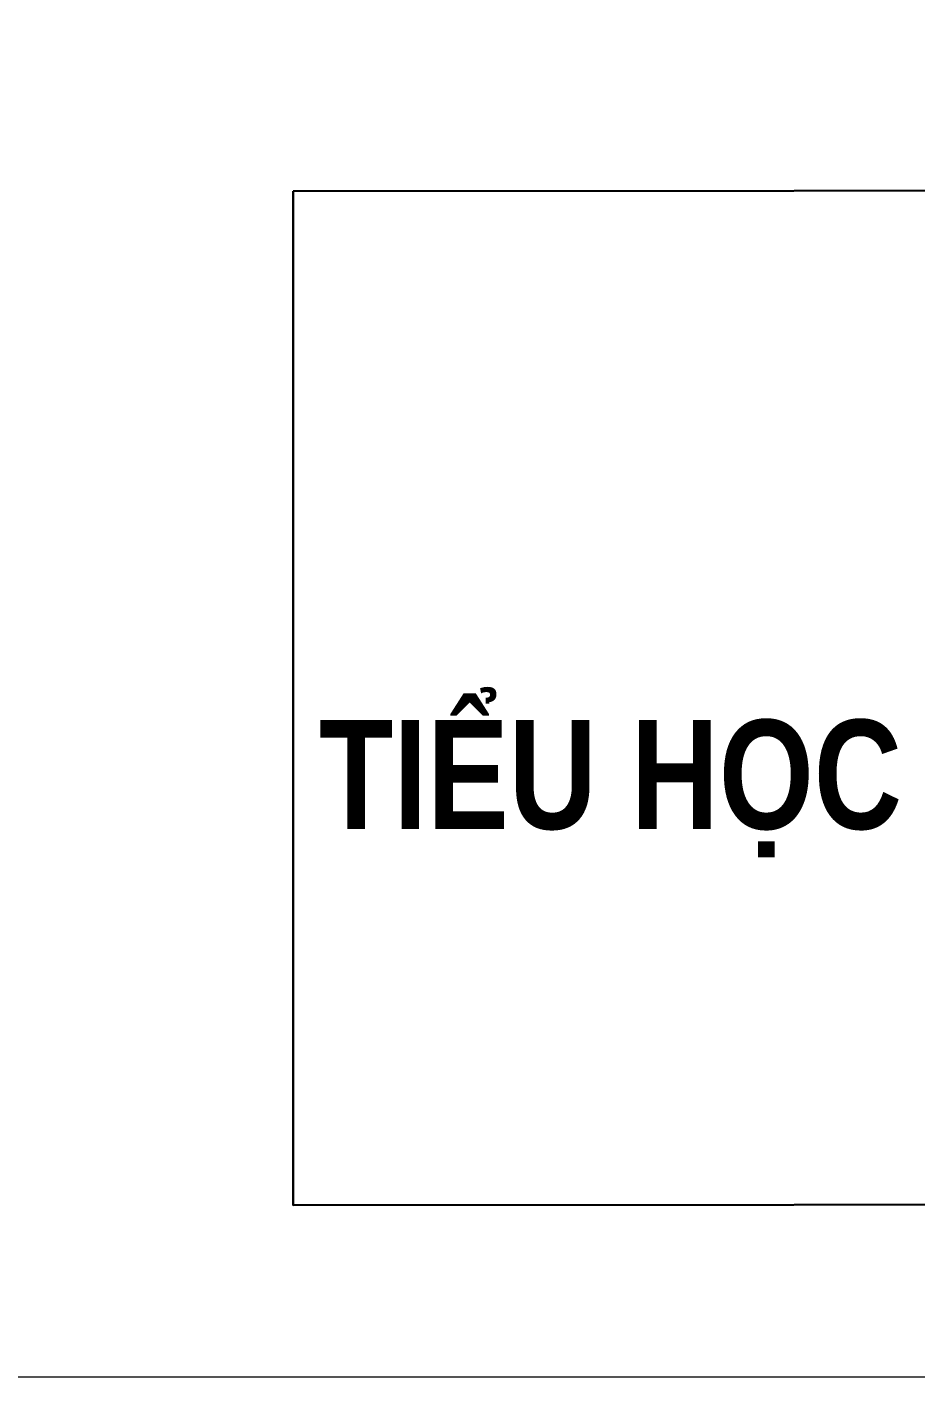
# Model space of a CAD drawing. Header units: millimetres. Extents: x 3174748 to 6019813, y -1021377 to -162175.
# Drawn here: x 4270680 to 4346462, y -392374 to -277275 of the extents above; entities that cross this region are included whole.
import ezdxf
from ezdxf.enums import TextEntityAlignment as Align

# ---------------------------------------------------------------- set-up
doc = ezdxf.new("R2010")
doc.units = ezdxf.units.MM
doc.header["$LTSCALE"] = 60
doc.header["$MEASUREMENT"] = 0
for name, color, linetype, lineweight in [('LC Net dam 1', 30, 'Continuous', 30), ('LC Text2', 7, 'Continuous', 25), ('Steel', 4, 'Continuous', 0)]:
    doc.layers.add(name, color=color, linetype=linetype, lineweight=lineweight)
doc.styles.add('LC 1', font='VHAVANB.TTF')
doc.styles.add('LC3', font='VHARIALB.TTF', dxfattribs={"width": 0.8})

# ---------------------------------------------------------------- blocks, each defined once
blk = doc.blocks.new('TIEUDE1')
at = {"layer": 'LC Text2', "color": 7, "style": 'LC 1'}
blk.add_attdef('TIªU§Ò', text='', height=5, dxfattribs=at).set_placement((0, 0), align=Align.BOTTOM_CENTER)
blk.add_attdef('TL', text='', height=3, dxfattribs=at).set_placement((0, -2), align=Align.TOP_CENTER)

msp = doc.modelspace()

# ---------------------------------------------------------------- linework, layer by layer
at = {"layer": 'LC Net dam 1', "ltscale": 0.3}
msp.add_lwpolyline([(4293371.1, -291268), (4464141, -291161.6), (4464141, -377618.2), (4293371.1, -377724.6)], close=True, dxfattribs=at)
at = {"layer": 'Steel', "ltscale": 0.3}
msp.add_lwpolyline([(4505277.8, -162175.1), (4080244, -162175.1), (4080244, -392374.1), (4505277.8, -392374.1)], close=True, dxfattribs=at)

# ---------------------------------------------------------------- block references
at = {"layer": 'LC Text2'}
ref = msp.add_blockref('TIEUDE1', (4320412.8, -348448.6), dxfattribs=dict(at, xscale=1890.570669660798, yscale=1890.570669660798, zscale=1890.570669660798))
ref.add_attrib('TIªU§Ò', 'tiÓu häc', dxfattribs={"color": 7, "height": 9309.95, "style": 'LC3', "width": 0.8}).set_placement((4320412.8, -348448.6), align=Align.BOTTOM_CENTER)

doc.saveas('drawing.dxf')
